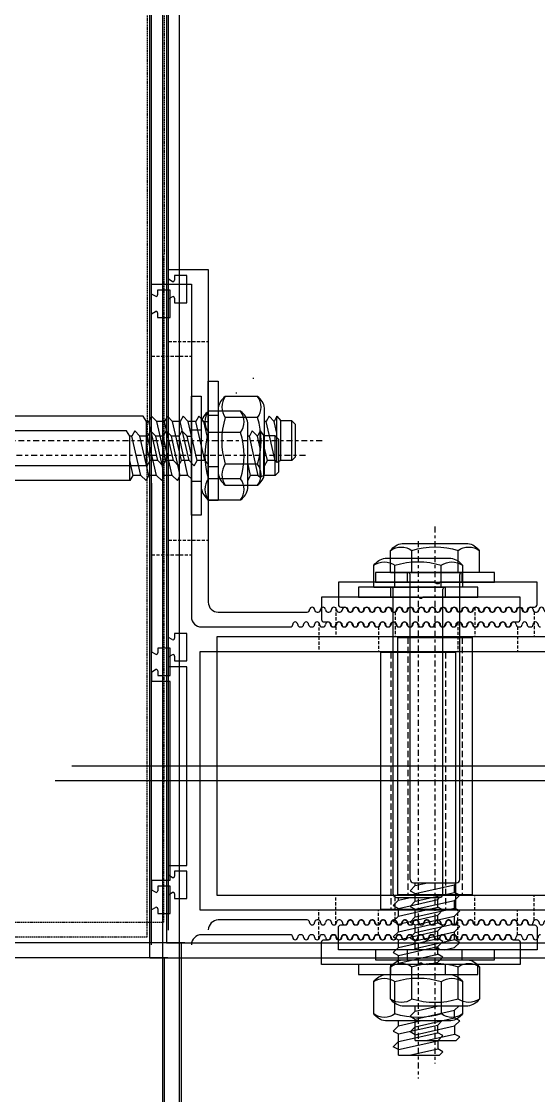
# Model space of a CAD drawing. Header units: inches. Extents: x 4821 to 127877, y 58012 to 433683.
# Drawn here: x 90945.6 to 91049.7, y 225129.3 to 225345.6 of the extents above; entities that cross this region are included whole.
import ezdxf
from ezdxf.xclip import XClip

# ---------------------------------------------------------------- set-up
doc = ezdxf.new("R2010")
doc.units = ezdxf.units.IN
doc.header["$MEASUREMENT"] = 0
doc.header["$XCLIPFRAME"] = 2
for name, pattern in [('$0$HIDDEN', [0.375, 0.25, -0.125]), ('$1$Center', [29.999999, 12, -6, 6, -6]), ('$1$DASHED', [19.05, 12.7, -6.35])]:
    doc.linetypes.add(name, pattern=pattern)
for name, color, linetype in [('$1$BEAM', 2, 'Continuous'), ('A-WAL-CMU', 7, 'Continuous'), ('A-WAL-LOW', 41, 'Continuous'), ('A-WIN', 141, 'Continuous')]:
    doc.layers.add(name, color=color, linetype=linetype)

# ---------------------------------------------------------------- blocks, each defined once
blk = doc.blocks.new('$1$samola')
at = {"color": 71}
for p, q in [((-4.67, 7.92), (-4.67, 1.43)), ((4.68, 7.92), (4.68, 1.43))]:
    blk.add_line(p, q, dxfattribs=at)
blk.add_lwpolyline([(-8.93, 1.43, 0.202618), (-6.6, 0), (6.6, 0, 0.202618), (8.93, 1.43), (8.93, 7.92, 0.202618), (6.6, 9.35), (-6.6, 9.35, 0.202618), (-8.93, 7.92)], format="xyb", close=True, dxfattribs=at)
for points in [[(8.93, 7.92, 0.330304), (4.68, 7.92, 0.151843), (-4.67, 7.92, 0.330304), (-8.93, 7.92)], [(-8.93, 1.43, 0.330304), (-4.67, 1.43, 0.151843), (4.68, 1.43, 0.330304), (8.93, 1.43)]]:
    blk.add_lwpolyline(points, format="xyb", dxfattribs=at)
blk = doc.blocks.new('$1$GSAnchorM10x100')
at = {"layer": '$1$BEAM', "color": 71}
for p, q in [((-81.41, -6), (-81.41, 6)), ((-78.91, 6), (-81.41, 6)), ((-78.91, -6), (-78.91, 6)), ((-78.91, 6), (-69.41, 3.96)), ((-69.41, 1), (-69.41, 4.96)), ((-64.08, 4.96), (-69.41, 4.96)), ((-64.09, 4.68), (-63.94, 4.11)), ((-63.76, 5.28), (-62.12, 5.8)), ((-60.31, 5.02), (-60.04, 4.45)), ((-44.41, 4.96), (-60.28, 4.96)), ((-44.41, 1), (-44.41, 4.96)), ((-13.09, 4.96), (-42.41, 4.96)), ((-42.41, -5.04), (-42.41, 4.96)), ((-12.41, 3.92), (-13.09, 4.96)), ((-11.4, 4.96), (-11.98, 3.92)), ((-10.36, 3.92), (-11.4, 4.96)), ((-8.24, 4.96), (-8.82, 3.92)), ((-7.19, 3.92), (-8.24, 4.96)), ((-5.08, 4.96), (-5.65, 3.92)), ((-4.03, 3.92), (-5.08, 4.96)), ((-1.91, 4.96), (-2.49, 3.92)), ((-0.86, 3.92), (-1.91, 4.96)), ((0, 5.16), (2, 5.16)), ((12.25, 4.96), (11.68, 3.92)), ((13.3, 3.92), (12.26, 4.96)), ((13.84, 4.96), (13.3, 3.92)), ((13.84, -4.37), (13.84, 4.96)), ((13.84, 4.96), (14.59, 4)), ((-60.49, 3.74), (-63.46, 3.74)), ((-42.41, 2.96), (-44.41, 2.96)), ((-12.41, -5), (-12.41, 3.92)), ((-11.98, 3.92), (-12.41, 3.92)), ((-10.19, -3.99), (-11.98, 3.92)), ((-8.57, -3.99), (-10.36, 3.92)), ((-8.82, 3.92), (-10.36, 3.92)), ((-7.03, -3.99), (-8.82, 3.92)), ((-5.4, -3.99), (-7.19, 3.92)), ((-5.65, 3.92), (-7.19, 3.92)), ((-3.86, -3.99), (-5.65, 3.92)), ((-2.24, -3.99), (-4.03, 3.92)), ((-2.49, 3.92), (-4.03, 3.92)), ((-0.7, -3.99), (-2.49, 3.92)), ((0, 0.1), (-0.86, 3.92)), ((-0.86, 3.92), (0, 3.92)), ((11.68, 3.92), (11.35, 3.92)), ((13.47, -3.99), (11.68, 3.92)), ((13.84, 1.52), (13.3, 3.92)), ((14.59, -4), (14.59, 4)), ((16.84, 4), (14.59, 4)), ((16.84, -4), (16.84, 4)), ((16.84, 4), (17.59, 3.25)), ((17.59, -3.25), (17.59, 3.25)), ((-59.41, 1), (-69.41, 1)), ((-59.41, 1), (-59.41, 1.54)), ((-54.41, 1), (-54.41, 1.54)), ((-44.41, 1), (-54.41, 1)), ((-69.41, -5.04), (-69.41, -1)), ((-59.41, -1), (-69.41, -1)), ((-59.41, -1.54), (-59.41, -1)), ((-44.41, -1), (-54.41, -1)), ((-54.41, -1.54), (-54.41, -1)), ((-44.41, -5.04), (-44.41, -1)), ((-11.73, -3.99), (-12.41, -1.02)), ((11.92, -3.99), (11.35, -1.45)), ((-78.91, -6), (-69.41, -4.04)), ((-64.09, -4.68), (-63.94, -4.11)), ((-60.49, -3.74), (-63.46, -3.74)), ((-42.41, -3.04), (-44.41, -3.04)), ((-12.31, -5.04), (-11.73, -3.99)), ((-10.19, -3.99), (-11.73, -3.99)), ((-10.19, -3.99), (-9.14, -5.04)), ((-9.14, -5.04), (-8.57, -3.99)), ((-7.03, -3.99), (-8.57, -3.99)), ((-7.03, -3.99), (-5.98, -5.04)), ((-5.98, -5.04), (-5.4, -3.99)), ((-3.86, -3.99), (-5.4, -3.99)), ((-3.86, -3.99), (-2.81, -5.04)), ((-2.81, -5.04), (-2.24, -3.99)), ((-0.7, -3.99), (-2.24, -3.99)), ((-0.7, -3.99), (0, -4.69)), ((11.35, -5.04), (11.92, -3.99)), ((13.47, -3.99), (11.92, -3.99)), ((13.47, -3.99), (13.84, -4.37)), ((14.59, -4), (13.84, -4.37)), ((16.84, -4), (14.59, -4)), ((16.84, -4), (17.59, -3.25)), ((-78.91, -6), (-81.41, -6)), ((-64.05, -5.04), (-69.41, -5.04)), ((-63.76, -5.28), (-62.12, -5.8)), ((-44.41, -5.04), (-60.32, -5.04)), ((-60.31, -5.02), (-60.04, -4.45)), ((-12.31, -5.04), (-42.41, -5.04)), ((-12.41, -4.94), (-12.31, -5.04)), ((0, -5.16), (2, -5.16))]:
    blk.add_line(p, q, dxfattribs=at)
blk.add_lwpolyline([(2, -12), (0, -12), (0, 12), (2, 12)], close=True, dxfattribs=at)
for centre, radius, start, end in [((-63.61, 4.81), 0.5, 107.63, 195.0687), ((-61.66, 4.37), 1.5, 25.4904, 107.63), ((-60.49, 4.24), 0.5, 270, 25.4904), ((-63.46, 4.24), 0.5, 195.0687, 270), ((-56.91, 1.54), 2.5, 0, 180), ((-56.91, 0.95), 2.5, 0, 180), ((-56.91, -1.01), 2.5, 180, 0), ((-56.91, -1.54), 2.5, 180, 0), ((-63.46, -4.24), 0.5, 90, 164.9313), ((-60.49, -4.24), 0.5, 334.5096, 90), ((-63.61, -4.81), 0.5, 164.9313, 252.37), ((-61.66, -4.37), 1.5, 252.37, 334.5096)]:
    blk.add_arc(centre, radius, start, end, dxfattribs=at)
at = {"color": 2, "linetype": '$1$Center', "ltscale": 0.1}
blk.add_line((22.95, 0), (-83.79, 0), dxfattribs=at)
at = {"layer": '$1$BEAM', "color": 71, "rotation": 270}
blk.add_blockref('$1$samola', (2, 0), dxfattribs=at)
blk = doc.blocks.new('FIRST SLAB EDGE')
at = {"layer": '$1$BEAM', "color": 31, "linetype": '$1$DASHED', "ltscale": 0.05, "extrusion": (5.69003e-07, 1.56101e-06, 1)}
for p, q in [((1200672.7, -1728392.35, 0), (1200680.7, -1728392.35, 0)), ((1200672.71, -1728432.35, 0), (1200680.7, -1728432.35, 0)), ((1200706.36, -1728445.99, 0), (1200706.36, -1728451.85, 0)), ((1200734.36, -1728445.92, 0), (1200734.36, -1728451.85, 0)), ((1200718.36, -1728446.83, 0), (1200718.36, -1728451.85, 0)), ((1200746.36, -1728446.78, 0), (1200746.36, -1728451.85, 0)), ((1200706.36, -1728509.71, 0), (1200706.36, -1728503.85, 0)), ((1200718.36, -1728508.87, 0), (1200718.36, -1728503.85, 0)), ((1200734.36, -1728509.78, 0), (1200734.36, -1728503.85, 0)), ((1200746.36, -1728508.92, 0), (1200746.36, -1728503.85, 0))]:
    blk.add_line(p, q, dxfattribs=at)
at = {"layer": '$1$BEAM', "color": 21, "linetype": '$1$DASHED', "ltscale": 0.1, "extrusion": (5.69003e-07, 1.56101e-06, 1)}
for p, q in [((1200720.86, -1728451.95, 0), (1200720.86, -1728503.75, 0)), ((1200731.86, -1728451.95, 0), (1200731.86, -1728503.75, 0))]:
    blk.add_line(p, q, dxfattribs=at)
at = {"layer": '$1$BEAM', "extrusion": (5.69003e-07, 1.56101e-06, 1)}
blk.add_line((1200730.31, -1728530.19, 0), (1200731.36, -1728529.14, 0), dxfattribs=at)
at = {"layer": '$1$BEAM', "color": 21, "extrusion": (5.69003e-07, 1.56101e-06, 1), "elevation": -2.01}
blk.add_lwpolyline([(1200733.86, -1728451.95), (1200733.86, -1728503.75), (1200718.86, -1728503.75), (1200718.86, -1728451.95)], close=True, dxfattribs=at)
at = {"color": 31, "extrusion": (5.69003e-07, 1.56101e-06, 1)}
for p, q in [((1200672.7, -1728379.83, 0), (1200672.7, -1728377.85, 0)), ((1200672.7, -1728377.85, 0), (1200680.7, -1728377.85, 0)), ((1200676.4, -1728379.05, 0), (1200673.9, -1728379.05, 0)), ((1200673.9, -1728379.05, 0), (1200673.9, -1728380, 0)), ((1200676.4, -1728384.55, 0), (1200676.4, -1728379.05, 0)), ((1200680.7, -1728377.85, 0), (1200680.7, -1728444.85, 0)), ((1200673.45, -1728380.26, 0), (1200672.7, -1728379.83, 0)), ((1200672.7, -1728383.77, 0), (1200673.45, -1728383.34, 0)), ((1200672.71, -1728451.93, 0), (1200672.7, -1728383.77, 0)), ((1200673.9, -1728383.6, 0), (1200673.9, -1728384.55, 0)), ((1200673.9, -1728384.55, 0), (1200676.4, -1728384.55, 0)), ((1200682.71, -1728446.85, 0), (1200700.61, -1728446.85, 0)), ((1200702.61, -1728446.85, 0), (1200702.81, -1728446.85, 0)), ((1200704.81, -1728446.85, 0), (1200705.01, -1728446.85, 0)), ((1200707.01, -1728446.85, 0), (1200707.21, -1728446.85, 0)), ((1200709.21, -1728446.85, 0), (1200709.41, -1728446.85, 0)), ((1200711.41, -1728446.85, 0), (1200711.61, -1728446.85, 0)), ((1200713.61, -1728446.85, 0), (1200713.81, -1728446.85, 0)), ((1200715.81, -1728446.85, 0), (1200716.01, -1728446.85, 0)), ((1200718.01, -1728446.85, 0), (1200718.21, -1728446.85, 0)), ((1200720.21, -1728446.85, 0), (1200720.41, -1728446.85, 0)), ((1200722.41, -1728446.85, 0), (1200722.61, -1728446.85, 0)), ((1200724.61, -1728446.85, 0), (1200724.81, -1728446.85, 0)), ((1200726.81, -1728446.85, 0), (1200727.01, -1728446.85, 0)), ((1200729.01, -1728446.85, 0), (1200729.21, -1728446.85, 0)), ((1200731.21, -1728446.85, 0), (1200731.41, -1728446.85, 0)), ((1200733.41, -1728446.85, 0), (1200733.61, -1728446.85, 0)), ((1200735.61, -1728446.85, 0), (1200735.81, -1728446.85, 0)), ((1200737.81, -1728446.85, 0), (1200738.01, -1728446.85, 0)), ((1200740.01, -1728446.85, 0), (1200740.21, -1728446.85, 0)), ((1200742.21, -1728446.85, 0), (1200742.41, -1728446.85, 0)), ((1200744.41, -1728446.85, 0), (1200744.61, -1728446.85, 0)), ((1200746.61, -1728446.85, 0), (1200746.81, -1728446.85, 0)), ((1200748.81, -1728446.85, 0), (1200749.01, -1728446.85, 0)), ((1200673.46, -1728452.36, 0), (1200672.71, -1728451.93, 0)), ((1200676.41, -1728451.15, 0), (1200673.91, -1728451.15, 0)), ((1200673.91, -1728451.15, 0), (1200673.91, -1728452.1, 0)), ((1200676.41, -1728456.65, 0), (1200676.41, -1728451.15, 0)), ((1200770.31, -1728451.85, 0), (1200682.41, -1728451.85, 0)), ((1200682.41, -1728451.85, 0), (1200682.41, -1728503.85, 0)), ((1200672.71, -1728455.87, 0), (1200673.46, -1728455.44, 0)), ((1200672.71, -1728457.85, 0), (1200672.71, -1728455.87, 0)), ((1200673.91, -1728455.7, 0), (1200673.91, -1728456.65, 0)), ((1200673.91, -1728456.65, 0), (1200676.41, -1728456.65, 0)), ((1200676.41, -1728457.85, 0), (1200672.71, -1728457.85, 0)), ((1200676.41, -1728497.85, 0), (1200676.41, -1728457.85, 0)), ((1200672.71, -1728499.83, 0), (1200672.71, -1728497.85, 0)), ((1200672.71, -1728497.85, 0), (1200676.41, -1728497.85, 0)), ((1200673.46, -1728500.26, 0), (1200672.71, -1728499.83, 0)), ((1200676.41, -1728499.05, 0), (1200673.91, -1728499.05, 0)), ((1200673.91, -1728499.05, 0), (1200673.91, -1728500, 0)), ((1200676.41, -1728504.55, 0), (1200676.41, -1728499.05, 0)), ((1200672.71, -1728503.77, 0), (1200673.46, -1728503.34, 0)), ((1200673.91, -1728503.6, 0), (1200673.91, -1728504.55, 0)), ((1200673.91, -1728504.55, 0), (1200676.41, -1728504.55, 0)), ((1200682.41, -1728503.85, 0), (1200770.31, -1728503.85, 0)), ((1200700.61, -1728508.85, 0), (1200682.71, -1728508.85, 0)), ((1200702.81, -1728508.85, 0), (1200702.61, -1728508.85, 0)), ((1200705.01, -1728508.85, 0), (1200704.81, -1728508.85, 0)), ((1200707.21, -1728508.85, 0), (1200707.01, -1728508.85, 0)), ((1200709.41, -1728508.85, 0), (1200709.21, -1728508.85, 0)), ((1200711.61, -1728508.85, 0), (1200711.41, -1728508.85, 0)), ((1200713.81, -1728508.85, 0), (1200713.61, -1728508.85, 0)), ((1200716.01, -1728508.85, 0), (1200715.81, -1728508.85, 0)), ((1200718.21, -1728508.85, 0), (1200718.01, -1728508.85, 0)), ((1200720.41, -1728508.85, 0), (1200720.21, -1728508.85, 0)), ((1200722.61, -1728508.85, 0), (1200722.41, -1728508.85, 0)), ((1200724.81, -1728508.85, 0), (1200724.61, -1728508.85, 0)), ((1200727.01, -1728508.85, 0), (1200726.81, -1728508.85, 0)), ((1200729.21, -1728508.85, 0), (1200729.01, -1728508.85, 0)), ((1200731.41, -1728508.85, 0), (1200731.21, -1728508.85, 0)), ((1200733.61, -1728508.85, 0), (1200733.41, -1728508.85, 0)), ((1200735.81, -1728508.85, 0), (1200735.61, -1728508.85, 0)), ((1200738.01, -1728508.85, 0), (1200737.81, -1728508.85, 0)), ((1200740.21, -1728508.85, 0), (1200740.01, -1728508.85, 0)), ((1200742.41, -1728508.85, 0), (1200742.21, -1728508.85, 0)), ((1200744.61, -1728508.85, 0), (1200744.41, -1728508.85, 0)), ((1200746.81, -1728508.85, 0), (1200746.61, -1728508.85, 0)), ((1200749.01, -1728508.85, 0), (1200748.81, -1728508.85, 0))]:
    blk.add_line(p, q, dxfattribs=at)
at = {"color": 16, "linetype": 'Continuous', "extrusion": (5.69003e-07, 1.56101e-06, 1)}
blk.add_line((1200689.71, -1728399.65, 0), (1200689.71, -1728399.85, 0), dxfattribs=at)
at = {"color": 2, "linetype": '$1$Center', "ltscale": 0.1, "extrusion": (5.69003e-07, 1.56101e-06, 1)}
blk.add_line((1200726.36, -1728429.59, 0), (1200726.36, -1728537.78, 0), dxfattribs=at)
at = {"color": 71, "extrusion": (5.69003e-07, 1.56101e-06, 1)}
for p, q in [((1200721.68, -1728438.85, 0), (1200721.68, -1728434.44, 0)), ((1200731.03, -1728438.85, 0), (1200731.03, -1728434.44, 0)), ((1200717.43, -1728438.85, 0), (1200720.94, -1728438.85, 0)), ((1200720.85, -1728440.85, 0), (1200720.85, -1728438.85, 0)), ((1200720.94, -1728438.85, 0), (1200731.77, -1728438.85, 0)), ((1200721.35, -1728500.68, 0), (1200721.35, -1728439.27, 0)), ((1200731.36, -1728500.68, 0), (1200731.36, -1728439.27, 0)), ((1200735.28, -1728438.85, 0), (1200731.77, -1728438.85, 0)), ((1200731.86, -1728440.85, 0), (1200731.86, -1728438.85, 0)), ((1200722.4, -1728501.9, 0), (1200721.35, -1728502.95, 0)), ((1200722.02, -1728501.35, 0), (1200730.69, -1728501.35, 0)), ((1200722.4, -1728501.9, 0), (1200724.85, -1728501.35, 0)), ((1200722.4, -1728501.9, 0), (1200722.4, -1728501.35, 0)), ((1200722.4, -1728503.53, 0), (1200730.31, -1728501.74, 0)), ((1200730.31, -1728501.74, 0), (1200730.7, -1728501.35, 0)), ((1200730.31, -1728503.28, 0), (1200730.31, -1728501.74, 0)), ((1200721.35, -1728502.95, 0), (1200722.4, -1728503.53, 0)), ((1200722.4, -1728505.07, 0), (1200730.31, -1728503.28, 0)), ((1200722.4, -1728505.07, 0), (1200722.4, -1728503.53, 0)), ((1200731.36, -1728503.85, 0), (1200730.31, -1728503.28, 0)), ((1200730.31, -1728504.9, 0), (1200731.36, -1728503.85, 0)), ((1200722.4, -1728505.07, 0), (1200721.35, -1728506.12, 0)), ((1200721.35, -1728506.12, 0), (1200722.4, -1728506.69, 0)), ((1200722.4, -1728506.69, 0), (1200730.31, -1728504.9, 0)), ((1200722.4, -1728508.23, 0), (1200730.31, -1728506.44, 0)), ((1200722.4, -1728508.23, 0), (1200722.4, -1728506.69, 0)), ((1200730.31, -1728506.44, 0), (1200730.31, -1728504.9, 0)), ((1200731.36, -1728507.02, 0), (1200730.31, -1728506.44, 0)), ((1200722.4, -1728508.23, 0), (1200721.35, -1728509.28, 0)), ((1200722.4, -1728509.85, 0), (1200730.31, -1728508.07, 0)), ((1200730.31, -1728508.07, 0), (1200731.36, -1728507.02, 0)), ((1200730.31, -1728509.61, 0), (1200730.31, -1728508.07, 0)), ((1200721.35, -1728509.28, 0), (1200722.4, -1728509.85, 0)), ((1200722.4, -1728511.4, 0), (1200730.31, -1728509.61, 0)), ((1200722.4, -1728511.4, 0), (1200722.4, -1728509.85, 0)), ((1200731.36, -1728510.18, 0), (1200730.31, -1728509.61, 0)), ((1200730.31, -1728511.23, 0), (1200731.36, -1728510.18, 0)), ((1200722.4, -1728511.4, 0), (1200721.35, -1728512.44, 0)), ((1200721.35, -1728512.44, 0), (1200722.4, -1728513.02, 0)), ((1200722.4, -1728513.02, 0), (1200730.31, -1728511.23, 0)), ((1200722.4, -1728514.56, 0), (1200730.31, -1728512.77, 0)), ((1200722.4, -1728514.56, 0), (1200722.4, -1728513.02, 0)), ((1200730.31, -1728512.77, 0), (1200730.31, -1728511.23, 0)), ((1200731.36, -1728513.35, 0), (1200730.31, -1728512.77, 0)), ((1200720.85, -1728516.85, 0), (1200720.85, -1728514.85, 0)), ((1200722.4, -1728514.56, 0), (1200722.11, -1728514.85, 0)), ((1200728.3, -1728514.85, 0), (1200730.31, -1728514.39, 0)), ((1200730.31, -1728514.39, 0), (1200731.36, -1728513.35, 0)), ((1200731.86, -1728516.85, 0), (1200731.86, -1728514.85, 0)), ((1200722.4, -1728527.19, 0), (1200726.79, -1728526.2, 0)), ((1200722.4, -1728527.19, 0), (1200722.4, -1728526.2, 0)), ((1200730.31, -1728527.03, 0), (1200731.14, -1728526.2, 0)), ((1200722.4, -1728527.19, 0), (1200721.35, -1728528.24, 0)), ((1200721.35, -1728528.24, 0), (1200722.4, -1728528.82, 0)), ((1200722.4, -1728528.82, 0), (1200730.31, -1728527.03, 0)), ((1200730.31, -1728528.57, 0), (1200730.31, -1728527.03, 0)), ((1200722.4, -1728530.36, 0), (1200721.35, -1728531.4, 0)), ((1200722.4, -1728530.36, 0), (1200730.31, -1728528.57, 0)), ((1200722.4, -1728530.36, 0), (1200722.4, -1728528.82, 0)), ((1200722.4, -1728531.98, 0), (1200730.31, -1728530.19, 0)), ((1200722.4, -1728531.98, 0), (1200722.4, -1728530.35, 0)), ((1200731.36, -1728529.14, 0), (1200730.31, -1728528.57, 0)), ((1200730.31, -1728530.19, 0), (1200730.31, -1728531.81, 0)), ((1200722.4, -1728531.98, 0), (1200721.35, -1728531.4, 0)), ((1200722.4, -1728533.11, 0), (1200722.4, -1728531.98, 0)), ((1200724.6, -1728533.11, 0), (1200730.31, -1728531.81, 0)), ((1200731.36, -1728532.39, 0), (1200730.31, -1728531.81, 0)), ((1200730.64, -1728533.11, 0), (1200731.36, -1728532.39, 0)), ((1200722.39, -1728533.11, 0), (1200730.64, -1728533.11, 0))]:
    blk.add_line(p, q, dxfattribs=at)
at = {"color": 81, "linetype": '$1$Center', "ltscale": 25, "extrusion": (5.69003e-07, 1.56101e-06, 1)}
blk.add_line((1200907.54, -1728477.85, 0), (1200653.24, -1728477.85, 0), dxfattribs=at)
at = {"color": 71, "extrusion": (5.69003e-07, 1.56101e-06, 1), "elevation": -2.01}
for points in [[(1200717.43, -1728438.85), (1200717.43, -1728434.44, -0.202618), (1200719.75, -1728433.02), (1200732.96, -1728433.02, -0.202618), (1200735.28, -1728434.44), (1200735.28, -1728438.85)], [(1200717.43, -1728434.44, -0.330304), (1200721.68, -1728434.44, -0.151843), (1200731.03, -1728434.44, -0.330304), (1200735.28, -1728434.44)]]:
    blk.add_lwpolyline(points, format="xyb", dxfattribs=at)
for points in [[(1200714.36, -1728438.85), (1200714.36, -1728440.85), (1200738.36, -1728440.85), (1200738.36, -1728438.85)], [(1200714.36, -1728514.85), (1200714.36, -1728516.85), (1200738.36, -1728516.85), (1200738.36, -1728514.85)]]:
    blk.add_lwpolyline(points, close=True, dxfattribs=at)
at = {"color": 31, "extrusion": (5.69003e-07, 1.56101e-06, 1), "elevation": -2.01}
for points in [[(1200741.31, -1728445.85, -0.414214), (1200741.81, -1728446.35, 1), (1200742.81, -1728446.35, -0.414214), (1200743.31, -1728445.85), (1200743.51, -1728445.85, -0.414214), (1200744.01, -1728446.35, 1), (1200745.01, -1728446.35, -0.414214), (1200745.51, -1728445.85), (1200746.41, -1728445.85, 0.414214), (1200746.91, -1728445.35), (1200746.91, -1728440.85), (1200727.36, -1728440.85), (1200727.06, -1728441.15), (1200726.76, -1728441.15), (1200726.46, -1728440.85), (1200706.91, -1728440.85), (1200706.91, -1728445.35, 0.414214), (1200707.41, -1728445.85), (1200708.31, -1728445.85, -0.414214), (1200708.81, -1728446.35, 1), (1200709.81, -1728446.35, -0.414214), (1200710.31, -1728445.85), (1200710.51, -1728445.85, -0.414214), (1200711.01, -1728446.35, 1), (1200712.01, -1728446.35, -0.414214), (1200712.51, -1728445.85), (1200712.71, -1728445.85, -0.414214), (1200713.21, -1728446.35, 1), (1200714.21, -1728446.35, -0.414214), (1200714.71, -1728445.85), (1200714.91, -1728445.85, -0.414214), (1200715.41, -1728446.35, 1), (1200716.41, -1728446.35, -0.414214), (1200716.91, -1728445.85), (1200717.11, -1728445.85, -0.414214), (1200717.61, -1728446.35, 1), (1200718.61, -1728446.35, -0.414214), (1200719.11, -1728445.85), (1200719.31, -1728445.85, -0.414214), (1200719.81, -1728446.35, 1), (1200720.81, -1728446.35, -0.414214), (1200721.31, -1728445.85), (1200721.51, -1728445.85, -0.414214), (1200722.01, -1728446.35, 1), (1200723.01, -1728446.35, -0.414214), (1200723.51, -1728445.85), (1200723.71, -1728445.85, -0.414214), (1200724.21, -1728446.35, 1), (1200725.21, -1728446.35, -0.414214), (1200725.71, -1728445.85), (1200725.91, -1728445.85, -0.414214), (1200726.41, -1728446.35, 1), (1200727.41, -1728446.35, -0.414214), (1200727.91, -1728445.85), (1200728.11, -1728445.85, -0.414214), (1200728.61, -1728446.35, 1), (1200729.61, -1728446.35, -0.414214), (1200730.11, -1728445.85), (1200730.31, -1728445.85, -0.414214), (1200730.81, -1728446.35, 1), (1200731.81, -1728446.35, -0.414214), (1200732.31, -1728445.85), (1200732.51, -1728445.85, -0.414214), (1200733.01, -1728446.35, 1), (1200734.01, -1728446.35, -0.414214), (1200734.51, -1728445.85), (1200734.71, -1728445.85, -0.414214), (1200735.21, -1728446.35, 1), (1200736.21, -1728446.35, -0.414214), (1200736.71, -1728445.85), (1200736.91, -1728445.85, -0.414214), (1200737.41, -1728446.35, 1), (1200738.41, -1728446.35, -0.414214), (1200738.91, -1728445.85), (1200739.11, -1728445.85, -0.414214), (1200739.61, -1728446.35, 1), (1200740.61, -1728446.35, -0.414214), (1200741.11, -1728445.85)], [(1200741.31, -1728509.85, 0.414214), (1200741.81, -1728509.35, -1), (1200742.81, -1728509.35, 0.414214), (1200743.31, -1728509.85), (1200743.51, -1728509.85, 0.414214), (1200744.01, -1728509.35, -1), (1200745.01, -1728509.35, 0.414214), (1200745.51, -1728509.85), (1200746.41, -1728509.85, -0.414214), (1200746.91, -1728510.35), (1200746.91, -1728514.85), (1200727.36, -1728514.85), (1200727.06, -1728514.55), (1200726.76, -1728514.55), (1200726.46, -1728514.85), (1200706.91, -1728514.85), (1200706.91, -1728510.35, -0.414214), (1200707.41, -1728509.85), (1200708.31, -1728509.85, 0.414214), (1200708.81, -1728509.35, -1), (1200709.81, -1728509.35, 0.414214), (1200710.31, -1728509.85), (1200710.51, -1728509.85, 0.414214), (1200711.01, -1728509.35, -1), (1200712.01, -1728509.35, 0.414214), (1200712.51, -1728509.85), (1200712.71, -1728509.85, 0.414214), (1200713.21, -1728509.35, -1), (1200714.21, -1728509.35, 0.414214), (1200714.71, -1728509.85), (1200714.91, -1728509.85, 0.414214), (1200715.41, -1728509.35, -1), (1200716.41, -1728509.35, 0.414214), (1200716.91, -1728509.85), (1200717.11, -1728509.85, 0.414214), (1200717.61, -1728509.35, -1), (1200718.61, -1728509.35, 0.414214), (1200719.11, -1728509.85), (1200719.31, -1728509.85, 0.414214), (1200719.81, -1728509.35, -1), (1200720.81, -1728509.35, 0.414214), (1200721.31, -1728509.85), (1200721.51, -1728509.85, 0.414214), (1200722.01, -1728509.35, -1), (1200723.01, -1728509.35, 0.414214), (1200723.51, -1728509.85), (1200723.71, -1728509.85, 0.414214), (1200724.21, -1728509.35, -1), (1200725.21, -1728509.35, 0.414214), (1200725.71, -1728509.85), (1200725.91, -1728509.85, 0.414214), (1200726.41, -1728509.35, -1), (1200727.41, -1728509.35, 0.414214), (1200727.91, -1728509.85), (1200728.11, -1728509.85, 0.414214), (1200728.61, -1728509.35, -1), (1200729.61, -1728509.35, 0.414214), (1200730.11, -1728509.85), (1200730.31, -1728509.85, 0.414214), (1200730.81, -1728509.35, -1), (1200731.81, -1728509.35, 0.414214), (1200732.31, -1728509.85), (1200732.51, -1728509.85, 0.414214), (1200733.01, -1728509.35, -1), (1200734.01, -1728509.35, 0.414214), (1200734.51, -1728509.85), (1200734.71, -1728509.85, 0.414214), (1200735.21, -1728509.35, -1), (1200736.21, -1728509.35, 0.414214), (1200736.71, -1728509.85), (1200736.91, -1728509.85, 0.414214), (1200737.41, -1728509.35, -1), (1200738.41, -1728509.35, 0.414214), (1200738.91, -1728509.85), (1200739.11, -1728509.85, 0.414214), (1200739.61, -1728509.35, -1), (1200740.61, -1728509.35, 0.414214), (1200741.11, -1728509.85)]]:
    blk.add_lwpolyline(points, format="xyb", close=True, dxfattribs=at)
at = {"color": 31, "extrusion": (5.69003e-07, 1.56101e-06, 1)}
for centre, radius, start, end in [((1200673.6, -1728380, -2.01), 0.3, 240.0002, 0.0002), ((1200673.6, -1728383.6, -2.01), 0.3, 0.0002, 120.0002), ((1200682.71, -1728444.85, -2.01), 2, 180.0002, 270.0002), ((1200701.61, -1728446.35, -2.01), 0.5, 0.0002, 180.0002), ((1200703.81, -1728446.35, -2.01), 0.5, 0.0002, 180.0002), ((1200706.01, -1728446.35, -2.01), 0.5, 0.0002, 180.0002), ((1200708.21, -1728446.35, -2.01), 0.5, 0.0002, 180.0002), ((1200710.41, -1728446.35, -2.01), 0.5, 0.0002, 180.0002), ((1200712.61, -1728446.35, -2.01), 0.5, 0.0002, 180.0002), ((1200714.81, -1728446.35, -2.01), 0.5, 0.0002, 180.0002), ((1200717.01, -1728446.35, -2.01), 0.5, 0.0002, 180.0002), ((1200719.21, -1728446.35, -2.01), 0.5, 0.0002, 180.0002), ((1200721.41, -1728446.35, -2.01), 0.5, 0.0002, 180.0002), ((1200723.61, -1728446.35, -2.01), 0.5, 0.0002, 180.0002), ((1200725.81, -1728446.35, -2.01), 0.5, 0.0002, 180.0002), ((1200728.01, -1728446.35, -2.01), 0.5, 0.0002, 180.0002), ((1200730.21, -1728446.35, -2.01), 0.5, 0.0002, 180.0002), ((1200732.41, -1728446.35, -2.01), 0.5, 0.0002, 180.0002), ((1200734.61, -1728446.35, -2.01), 0.5, 0.0002, 180.0002), ((1200736.81, -1728446.35, -2.01), 0.5, 0.0002, 180.0002), ((1200739.01, -1728446.35, -2.01), 0.5, 0.0002, 180.0002), ((1200741.21, -1728446.35, -2.01), 0.5, 0.0002, 180.0002), ((1200743.41, -1728446.35, -2.01), 0.5, 0.0002, 180.0002), ((1200745.61, -1728446.35, -2.01), 0.5, 0.0002, 180.0002), ((1200747.81, -1728446.35, -2.01), 0.5, 0.0002, 180.0002), ((1200750.01, -1728446.35, -2.01), 0.5, 0.0002, 180.0002), ((1200700.61, -1728446.35, -2.01), 0.5, 270.0002, 0.0002), ((1200702.61, -1728446.35, -2.01), 0.5, 180.0002, 270.0002), ((1200702.81, -1728446.35, -2.01), 0.5, 270.0002, 0.0002), ((1200704.81, -1728446.35, -2.01), 0.5, 180.0002, 270.0002), ((1200705.01, -1728446.35, -2.01), 0.5, 270.0002, 0.0002), ((1200707.01, -1728446.35, -2.01), 0.5, 180.0002, 270.0002), ((1200707.21, -1728446.35, -2.01), 0.5, 270.0002, 0.0002), ((1200709.21, -1728446.35, -2.01), 0.5, 180.0002, 270.0002), ((1200709.41, -1728446.35, -2.01), 0.5, 270.0002, 0.0002), ((1200711.41, -1728446.35, -2.01), 0.5, 180.0002, 270.0002), ((1200711.61, -1728446.35, -2.01), 0.5, 270.0002, 0.0002), ((1200713.61, -1728446.35, -2.01), 0.5, 180.0002, 270.0002), ((1200713.81, -1728446.35, -2.01), 0.5, 270.0002, 0.0002), ((1200715.81, -1728446.35, -2.01), 0.5, 180.0002, 270.0002), ((1200716.01, -1728446.35, -2.01), 0.5, 270.0002, 0.0002), ((1200718.01, -1728446.35, -2.01), 0.5, 180.0002, 270.0002), ((1200718.21, -1728446.35, -2.01), 0.5, 270.0002, 0.0002), ((1200720.21, -1728446.35, -2.01), 0.5, 180.0002, 270.0002), ((1200720.41, -1728446.35, -2.01), 0.5, 270.0002, 0.0002), ((1200722.41, -1728446.35, -2.01), 0.5, 180.0002, 270.0002), ((1200722.61, -1728446.35, -2.01), 0.5, 270.0002, 0.0002), ((1200724.61, -1728446.35, -2.01), 0.5, 180.0002, 270.0002), ((1200724.81, -1728446.35, -2.01), 0.5, 270.0002, 0.0002), ((1200726.81, -1728446.35, -2.01), 0.5, 180.0002, 270.0002), ((1200727.01, -1728446.35, -2.01), 0.5, 270.0002, 0.0002), ((1200729.01, -1728446.35, -2.01), 0.5, 180.0002, 270.0002), ((1200729.21, -1728446.35, -2.01), 0.5, 270.0002, 0.0002), ((1200731.21, -1728446.35, -2.01), 0.5, 180.0002, 270.0002), ((1200731.41, -1728446.35, -2.01), 0.5, 270.0002, 0.0002), ((1200733.41, -1728446.35, -2.01), 0.5, 180.0002, 270.0002), ((1200733.61, -1728446.35, -2.01), 0.5, 270.0002, 0.0002), ((1200735.61, -1728446.35, -2.01), 0.5, 180.0002, 270.0002), ((1200735.81, -1728446.35, -2.01), 0.5, 270.0002, 0.0002), ((1200737.81, -1728446.35, -2.01), 0.5, 180.0002, 270.0002), ((1200738.01, -1728446.35, -2.01), 0.5, 270.0002, 0.0002), ((1200740.01, -1728446.35, -2.01), 0.5, 180.0002, 270.0002), ((1200740.21, -1728446.35, -2.01), 0.5, 270.0002, 0.0002), ((1200742.21, -1728446.35, -2.01), 0.5, 180.0002, 270.0002), ((1200742.41, -1728446.35, -2.01), 0.5, 270.0002, 0.0002), ((1200744.41, -1728446.35, -2.01), 0.5, 180.0002, 270.0002), ((1200744.61, -1728446.35, -2.01), 0.5, 270.0002, 0.0002), ((1200746.61, -1728446.35, -2.01), 0.5, 180.0002, 270.0002), ((1200746.81, -1728446.35, -2.01), 0.5, 270.0002, 0.0002), ((1200748.81, -1728446.35, -2.01), 0.5, 180.0002, 270.0002), ((1200749.01, -1728446.35, -2.01), 0.5, 270.0002, 0.0002), ((1200751.01, -1728446.35, -2.01), 0.5, 180.0002, 270.0002), ((1200673.61, -1728452.1, -2.01), 0.3, 240.0002, 0.0002), ((1200673.61, -1728455.7, -2.01), 0.3, 0.0002, 120.0002), ((1200673.61, -1728500, -2.01), 0.3, 240.0002, 0.0002), ((1200673.61, -1728503.6, -2.01), 0.3, 0.0002, 120.0002), ((1200682.71, -1728510.85, -2.01), 2, 90.0002, 180.0002), ((1200700.61, -1728509.35, -2.01), 0.5, 0.0002, 90.0002), ((1200702.61, -1728509.35, -2.01), 0.5, 90.0002, 180.0002), ((1200702.81, -1728509.35, -2.01), 0.5, 0.0002, 90.0002), ((1200704.81, -1728509.35, -2.01), 0.5, 90.0002, 180.0002), ((1200705.01, -1728509.35, -2.01), 0.5, 0.0002, 90.0002), ((1200707.01, -1728509.35, -2.01), 0.5, 90.0002, 180.0002), ((1200707.21, -1728509.35, -2.01), 0.5, 0.0002, 90.0002), ((1200709.21, -1728509.35, -2.01), 0.5, 90.0002, 180.0002), ((1200709.41, -1728509.35, -2.01), 0.5, 0.0002, 90.0002), ((1200711.41, -1728509.35, -2.01), 0.5, 90.0002, 180.0002), ((1200711.61, -1728509.35, -2.01), 0.5, 0.0002, 90.0002), ((1200713.61, -1728509.35, -2.01), 0.5, 90.0002, 180.0002), ((1200713.81, -1728509.35, -2.01), 0.5, 0.0002, 90.0002), ((1200715.81, -1728509.35, -2.01), 0.5, 90.0002, 180.0002), ((1200716.01, -1728509.35, -2.01), 0.5, 0.0002, 90.0002), ((1200718.01, -1728509.35, -2.01), 0.5, 90.0002, 180.0002), ((1200718.21, -1728509.35, -2.01), 0.5, 0.0002, 90.0002), ((1200720.21, -1728509.35, -2.01), 0.5, 90.0002, 180.0002), ((1200720.41, -1728509.35, -2.01), 0.5, 0.0002, 90.0002), ((1200722.41, -1728509.35, -2.01), 0.5, 90.0002, 180.0002), ((1200722.61, -1728509.35, -2.01), 0.5, 0.0002, 90.0002), ((1200724.61, -1728509.35, -2.01), 0.5, 90.0002, 180.0002), ((1200724.81, -1728509.35, -2.01), 0.5, 0.0002, 90.0002), ((1200726.81, -1728509.35, -2.01), 0.5, 90.0002, 180.0002), ((1200727.01, -1728509.35, -2.01), 0.5, 0.0002, 90.0002), ((1200729.01, -1728509.35, -2.01), 0.5, 90.0002, 180.0002), ((1200729.21, -1728509.35, -2.01), 0.5, 0.0002, 90.0002), ((1200731.21, -1728509.35, -2.01), 0.5, 90.0002, 180.0002), ((1200731.41, -1728509.35, -2.01), 0.5, 0.0002, 90.0002), ((1200733.41, -1728509.35, -2.01), 0.5, 90.0002, 180.0002), ((1200733.61, -1728509.35, -2.01), 0.5, 0.0002, 90.0002), ((1200735.61, -1728509.35, -2.01), 0.5, 90.0002, 180.0002), ((1200735.81, -1728509.35, -2.01), 0.5, 0.0002, 90.0002), ((1200737.81, -1728509.35, -2.01), 0.5, 90.0002, 180.0002), ((1200738.01, -1728509.35, -2.01), 0.5, 0.0002, 90.0002), ((1200740.01, -1728509.35, -2.01), 0.5, 90.0002, 180.0002), ((1200740.21, -1728509.35, -2.01), 0.5, 0.0002, 90.0002), ((1200742.21, -1728509.35, -2.01), 0.5, 90.0002, 180.0002), ((1200742.41, -1728509.35, -2.01), 0.5, 0.0002, 90.0002), ((1200744.41, -1728509.35, -2.01), 0.5, 90.0002, 180.0002), ((1200744.61, -1728509.35, -2.01), 0.5, 0.0002, 90.0002), ((1200746.61, -1728509.35, -2.01), 0.5, 90.0002, 180.0002), ((1200746.81, -1728509.35, -2.01), 0.5, 0.0002, 90.0002), ((1200748.81, -1728509.35, -2.01), 0.5, 90.0002, 180.0002), ((1200749.01, -1728509.35, -2.01), 0.5, 0.0002, 90.0002), ((1200751.01, -1728509.35, -2.01), 0.5, 90.0002, 180.0002), ((1200701.61, -1728509.35, -2.01), 0.5, 180.0002, 0.0002), ((1200703.81, -1728509.35, -2.01), 0.5, 180.0002, 0.0002), ((1200706.01, -1728509.35, -2.01), 0.5, 180.0002, 0.0002), ((1200708.21, -1728509.35, -2.01), 0.5, 180.0002, 0.0002), ((1200710.41, -1728509.35, -2.01), 0.5, 180.0002, 0.0002), ((1200712.61, -1728509.35, -2.01), 0.5, 180.0002, 0.0002), ((1200714.81, -1728509.35, -2.01), 0.5, 180.0002, 0.0002), ((1200717.01, -1728509.35, -2.01), 0.5, 180.0002, 0.0002), ((1200719.21, -1728509.35, -2.01), 0.5, 180.0002, 0.0002), ((1200721.41, -1728509.35, -2.01), 0.5, 180.0002, 0.0002), ((1200723.61, -1728509.35, -2.01), 0.5, 180.0002, 0.0002), ((1200725.81, -1728509.35, -2.01), 0.5, 180.0002, 0.0002), ((1200728.01, -1728509.35, -2.01), 0.5, 180.0002, 0.0002), ((1200730.21, -1728509.35, -2.01), 0.5, 180.0002, 0.0002), ((1200732.41, -1728509.35, -2.01), 0.5, 180.0002, 0.0002), ((1200734.61, -1728509.35, -2.01), 0.5, 180.0002, 0.0002), ((1200736.81, -1728509.35, -2.01), 0.5, 180.0002, 0.0002), ((1200739.01, -1728509.35, -2.01), 0.5, 180.0002, 0.0002), ((1200741.21, -1728509.35, -2.01), 0.5, 180.0002, 0.0002), ((1200743.41, -1728509.35, -2.01), 0.5, 180.0002, 0.0002), ((1200745.61, -1728509.35, -2.01), 0.5, 180.0002, 0.0002), ((1200747.81, -1728509.35, -2.01), 0.5, 180.0002, 0.0002), ((1200750.01, -1728509.35, -2.01), 0.5, 180.0002, 0.0002)]:
    blk.add_arc(centre, radius, start, end, dxfattribs=at)
at = {"color": 71, "extrusion": (5.69003e-07, 1.56101e-06, 1)}
for centre, radius, start, end in [((1200720.94, -1728439.27, -2.01), 0.417, 0.0002, 90.0002), ((1200731.77, -1728439.27, -2.01), 0.417, 90.0002, 180.0002), ((1200722.02, -1728500.68, -2.01), 0.667, 180.0002, 270.0002), ((1200730.69, -1728500.68, -2.01), 0.667, 270.0002, 0.0002)]:
    blk.add_arc(centre, radius, start, end, dxfattribs=at)
at = {"layer": 'A-WAL-CMU'}
blk.add_line((1200672.34, -1728513.46), (1200672.34, -1723163.52), dxfattribs=at)
blk.add_lwpolyline([(1200672.3, -1728513.46), (1200922.34, -1728513.46), (1200922.34, -1729313.46), (1200672.34, -1729313.46)], dxfattribs=at)
at = {"layer": 'A-WAL-LOW', "linetype": 'Continuous'}
blk.add_line((1200672.7, -1728510.88, 0), (1200672.7, -1726710.88, 0), dxfattribs=at)
at = {"layer": 'A-WIN', "linetype": '$0$HIDDEN'}
for p, q in [((1200672.27, -1727605.31, 0), (1200671.7, -1728509.33, 0)), ((1200671.7, -1728509.33, 0), (1200422.34, -1728509.34, 0))]:
    blk.add_line(p, q, dxfattribs=at)
at = {"layer": '$1$BEAM', "extrusion": (5.69003e-07, 1.56101e-06, 1), "rotation": 0.0002189598665623592}
blk.add_blockref('$1$GSAnchorM10x100', (1200680.7, -1728412.35, -2.01), dxfattribs=at)
at = {"layer": '$1$BEAM', "extrusion": (-5.69003e-07, -1.56101e-06, -1), "zscale": -1, "rotation": 179.9997810401333}
blk.add_blockref('$1$samola', (-1200726.36, -1728516.85, 2.01), dxfattribs=at)

msp = doc.modelspace()

# ---------------------------------------------------------------- linework, layer by layer
for points in [[(86148.01, 241862.33), (86148.01, 232237.3), (90977.4, 232237.3), (90977.4, 223437.36)], [(86144.61, 241859.35), (86144.61, 232234.32), (90974, 232234.32), (90974, 223434.37)]]:
    msp.add_lwpolyline(points)
at = {"layer": 'A-WAL-CMU'}
for p, q in [((90977.78, 225160), (90977.68, 223437.36)), ((90974.38, 225157.02), (90974.28, 223434.37))]:
    msp.add_line(p, q, dxfattribs=at)
for points in [[(90978.49, 225160), (90726.55, 225160)], [(90975.09, 225157.02), (90723.15, 225157.02)]]:
    msp.add_lwpolyline(points, dxfattribs=at)

# ---------------------------------------------------------------- block references
ref = msp.add_blockref('FIRST SLAB EDGE', (-1109697.47, 1953673.46), dxfattribs=at)
XClip(ref).set_block_clipping_path([(1196236.1121028436, -1729554.8924368375), (1201281.1159926755, -1720979.7328682605)])
ref = msp.add_blockref('FIRST SLAB EDGE', (-1109700.87, 1953670.48), dxfattribs=at)
XClip(ref).set_block_clipping_path([(1196236.1121028436, -1729554.8924368375), (1201281.1159926755, -1720979.7328682605)])

doc.saveas('drawing.dxf')
